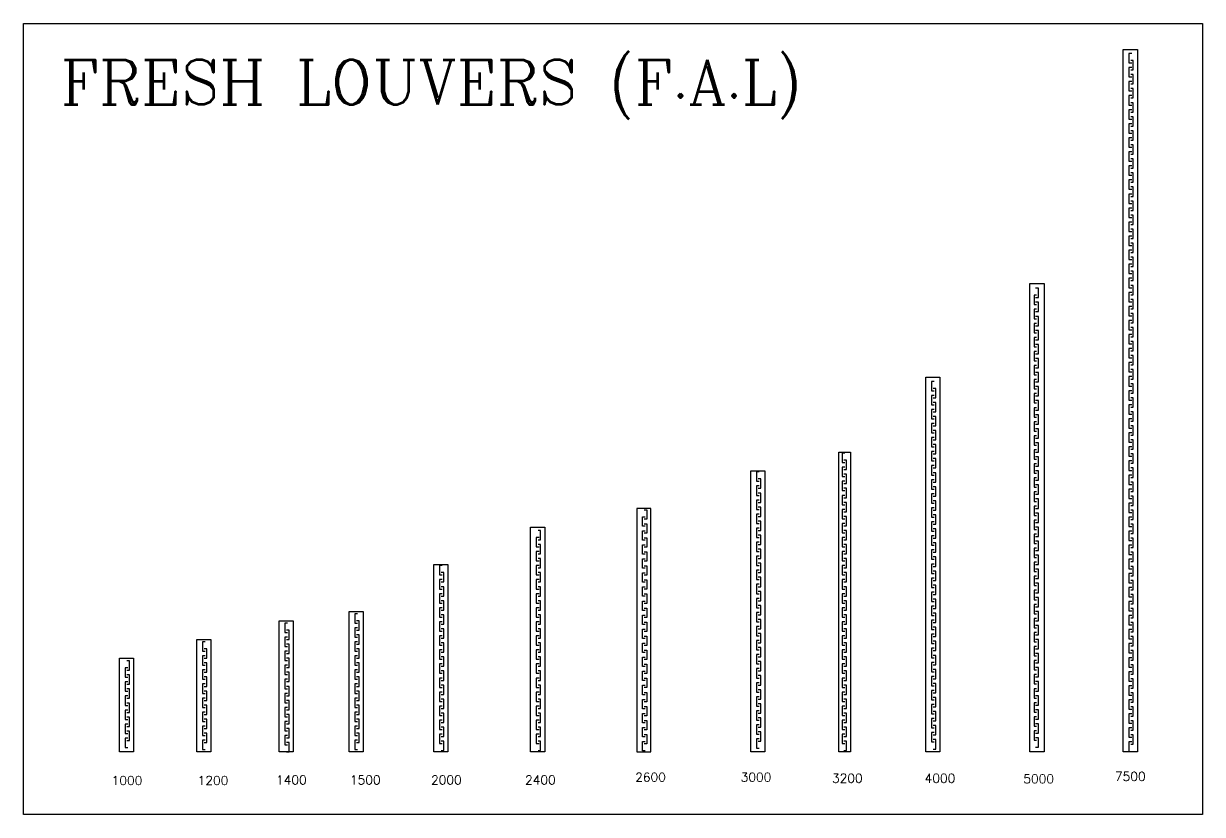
# Model space of a CAD drawing. Extents: x 462150 to 593348, y 35809 to 85242.
# Drawn here: x 543464 to 556042, y 47073 to 55516 of the extents above; entities that cross this region are included whole.
import ezdxf

# ---------------------------------------------------------------- set-up
doc = ezdxf.new("R2010")
doc.units = 0
doc.header["$LTSCALE"] = 500
doc.header["$MEASUREMENT"] = 0
for name, color, linetype in [('AC-GRILL', 2, 'Continuous'), ('AC-LOUVER', 2, 'Continuous'), ('PL-W-TEXT', 7, 'Continuous')]:
    doc.layers.add(name, color=color, linetype=linetype)
doc.styles.add('FF-LOOP', font='romanc.shx', dxfattribs={"height": 2})

# ---------------------------------------------------------------- blocks, each defined once
blk = doc.blocks.new('FAL-1000')
at = {"layer": 'AC-GRILL'}
for points in [[(-892, -199, 0, 45, 0), (-892, -298, 0, 0, 0), (-892, -403, 0, 0, 0)], [(-492, -199, 0, 45, 0), (-492, -298, 0, 0, 0), (-492, -403, 0, 0, 0)], [(-92, -199, 0, 45, 0), (-92, -298, 0, 0, 0), (-92, -403, 0, 0, 0)]]:
    blk.add_lwpolyline(points, format="xyseb", dxfattribs=at)
at = {"layer": 'AC-LOUVER'}
blk.add_lwpolyline([(0, -150), (-1000, -150), (-1000, 0), (0, 0)], close=True, dxfattribs=at)
for points in [[(-872, -71), (-872, -44), (-972, -44), (-972, -71)], [(-872, -71), (-872, -44), (-972, -44), (-972, -71)], [(-897, -60), (-897, -90), (-797, -90), (-797, -60)], [(-722, -71), (-722, -44), (-822, -44), (-822, -71)], [(-747, -60), (-747, -90), (-647, -90), (-647, -60)], [(-572, -71), (-572, -44), (-672, -44), (-672, -71)], [(-597, -60), (-597, -90), (-497, -90), (-497, -60)], [(-422, -71), (-422, -44), (-522, -44), (-522, -71)], [(-422, -71), (-422, -44), (-522, -44), (-522, -71)], [(-447, -60), (-447, -90), (-347, -90), (-347, -60)], [(-272, -71), (-272, -44), (-372, -44), (-372, -71)], [(-297, -60), (-297, -90), (-197, -90), (-197, -60)], [(-122, -71), (-122, -44), (-222, -44), (-222, -71)], [(-122, -71), (-122, -44), (-222, -44), (-222, -71)], [(-147, -60), (-147, -90), (-47, -90), (-47, -60)]]:
    blk.add_lwpolyline(points, dxfattribs=at)
blk = doc.blocks.new('FAL-1200')
at = {"layer": 'AC-GRILL'}
for points in [[(199, -200, 0, 45, 0), (298, -200, 0, 0, 0), (403, -200, 0, 0, 0)], [(199, -600, 0, 45, 0), (298, -600, 0, 0, 0), (403, -600, 0, 0, 0)], [(199, -1000, 0, 45, 0), (298, -1000, 0, 0, 0), (403, -1000, 0, 0, 0)]]:
    blk.add_lwpolyline(points, format="xyseb", dxfattribs=at)
at = {"layer": 'AC-LOUVER'}
blk.add_lwpolyline([(150, 0), (150, -1200), (0, -1200), (0, 0)], close=True, dxfattribs=at)
for points in [[(71, -100), (44, -100), (44, -200), (71, -200)], [(71, -100), (44, -100), (44, -200), (71, -200)], [(60, -125), (90, -125), (90, -25), (60, -25)], [(71, -250), (44, -250), (44, -350), (71, -350)], [(60, -275), (90, -275), (90, -175), (60, -175)], [(60, -425), (90, -425), (90, -325), (60, -325)], [(71, -400), (44, -400), (44, -500), (71, -500)], [(71, -400), (44, -400), (44, -500), (71, -500)], [(60, -575), (90, -575), (90, -475), (60, -475)], [(71, -550), (44, -550), (44, -650), (71, -650)], [(60, -725), (90, -725), (90, -625), (60, -625)], [(71, -700), (44, -700), (44, -800), (71, -800)], [(71, -850), (44, -850), (44, -950), (71, -950)], [(71, -850), (44, -850), (44, -950), (71, -950)], [(60, -875), (90, -875), (90, -775), (60, -775)], [(71, -1000), (44, -1000), (44, -1100), (71, -1100)], [(60, -1025), (90, -1025), (90, -925), (60, -925)], [(60, -1175), (90, -1175), (90, -1075), (60, -1075)]]:
    blk.add_lwpolyline(points, dxfattribs=at)
blk = doc.blocks.new('FAL-1400')
at = {"layer": 'AC-GRILL'}
for points in [[(-49, -110, 0, 45, 0), (-148, -110, 0, 0, 0), (-253, -110, 0, 0, 0)], [(-49, -510, 0, 45, 0), (-148, -510, 0, 0, 0), (-253, -510, 0, 0, 0)], [(-49, -910, 0, 45, 0), (-148, -910, 0, 0, 0), (-253, -910, 0, 0, 0)], [(-49, -1310, 0, 45, 0), (-148, -1310, 0, 0, 0), (-253, -1310, 0, 0, 0)]]:
    blk.add_lwpolyline(points, format="xyseb", dxfattribs=at)
at = {"layer": 'AC-LOUVER'}
blk.add_lwpolyline([(0, -1400), (0, 0), (150, 0), (150, -1400)], close=True, dxfattribs=at)
for points in [[(90, -25), (60, -25), (60, -125), (90, -125)], [(79, -200), (106, -200), (106, -100), (79, -100)], [(90, -175), (60, -175), (60, -275), (90, -275)], [(79, -350), (106, -350), (106, -250), (79, -250)], [(79, -350), (106, -350), (106, -250), (79, -250)], [(90, -325), (60, -325), (60, -425), (90, -425)], [(90, -475), (60, -475), (60, -575), (90, -575)], [(79, -500), (106, -500), (106, -400), (79, -400)], [(90, -625), (60, -625), (60, -725), (90, -725)], [(79, -650), (106, -650), (106, -550), (79, -550)], [(79, -800), (106, -800), (106, -700), (79, -700)], [(79, -800), (106, -800), (106, -700), (79, -700)], [(90, -775), (60, -775), (60, -875), (90, -875)], [(79, -950), (106, -950), (106, -850), (79, -850)], [(90, -925), (60, -925), (60, -1025), (90, -1025)], [(79, -1100), (106, -1100), (106, -1000), (79, -1000)], [(79, -1100), (106, -1100), (106, -1000), (79, -1000)], [(90, -1075), (60, -1075), (60, -1175), (90, -1175)], [(90, -1225), (60, -1225), (60, -1325), (90, -1325)], [(79, -1250), (106, -1250), (106, -1150), (79, -1150)], [(79, -1400), (106, -1400), (106, -1300), (79, -1300)], [(79, -1400), (106, -1400), (106, -1300), (79, -1300)]]:
    blk.add_lwpolyline(points, dxfattribs=at)
blk = doc.blocks.new('FAL-1500')
at = {"layer": 'AC-GRILL'}
for points in [[(350, 199, 0, 45, 0), (350, 298, 0, 0, 0), (350, 403, 0, 0, 0)], [(750, 199, 0, 45, 0), (750, 298, 0, 0, 0), (750, 403, 0, 0, 0)], [(1150, 199, 0, 45, 0), (1150, 298, 0, 0, 0), (1150, 403, 0, 0, 0)]]:
    blk.add_lwpolyline(points, format="xyseb", dxfattribs=at)
at = {"layer": 'AC-LOUVER'}
blk.add_lwpolyline([(0, 150), (1500, 150), (1500, 0), (0, 0)], close=True, dxfattribs=at)
for points in [[(125, 60), (125, 90), (25, 90), (25, 60)], [(100, 71), (100, 44), (200, 44), (200, 71)], [(100, 71), (100, 44), (200, 44), (200, 71)], [(275, 60), (275, 90), (175, 90), (175, 60)], [(250, 71), (250, 44), (350, 44), (350, 71)], [(425, 60), (425, 90), (325, 90), (325, 60)], [(400, 71), (400, 44), (500, 44), (500, 71)], [(400, 71), (400, 44), (500, 44), (500, 71)], [(575, 60), (575, 90), (475, 90), (475, 60)], [(550, 71), (550, 44), (650, 44), (650, 71)], [(725, 60), (725, 90), (625, 90), (625, 60)], [(700, 71), (700, 44), (800, 44), (800, 71)], [(700, 71), (700, 44), (800, 44), (800, 71)], [(875, 60), (875, 90), (775, 90), (775, 60)], [(850, 71), (850, 44), (950, 44), (950, 71)], [(1025, 60), (1025, 90), (925, 90), (925, 60)], [(1000, 71), (1000, 44), (1100, 44), (1100, 71)], [(1175, 60), (1175, 90), (1075, 90), (1075, 60)], [(1150, 71), (1150, 44), (1250, 44), (1250, 71)], [(1150, 71), (1150, 44), (1250, 44), (1250, 71)], [(1325, 60), (1325, 90), (1225, 90), (1225, 60)], [(1300, 71), (1300, 44), (1400, 44), (1400, 71)], [(1475, 60), (1475, 90), (1375, 90), (1375, 60)]]:
    blk.add_lwpolyline(points, dxfattribs=at)
blk = doc.blocks.new('FAL-2000')
at = {"layer": 'AC-GRILL'}
for points in [[(-1810, 49, 0, 45, 0), (-1810, 148, 0, 0, 0), (-1810, 253, 0, 0, 0)], [(-1410, 49, 0, 45, 0), (-1410, 148, 0, 0, 0), (-1410, 253, 0, 0, 0)], [(-1010, 49, 0, 45, 0), (-1010, 148, 0, 0, 0), (-1010, 253, 0, 0, 0)], [(-610, 49, 0, 45, 0), (-610, 148, 0, 0, 0), (-610, 253, 0, 0, 0)], [(-210, 49, 0, 45, 0), (-210, 148, 0, 0, 0), (-210, 253, 0, 0, 0)]]:
    blk.add_lwpolyline(points, format="xyseb", dxfattribs=at)
at = {"layer": 'AC-LOUVER'}
blk.add_lwpolyline([(-2000, 0), (0, 0), (0, -150), (-2000, -150)], close=True, dxfattribs=at)
for points in [[(-1986, -79), (-1986, -106), (-1886, -106), (-1886, -79)], [(-1986, -79), (-1986, -106), (-1886, -106), (-1886, -79)], [(-1811, -90), (-1811, -60), (-1911, -60), (-1911, -90)], [(-1836, -79), (-1836, -106), (-1736, -106), (-1736, -79)], [(-1661, -90), (-1661, -60), (-1761, -60), (-1761, -90)], [(-1686, -79), (-1686, -106), (-1586, -106), (-1586, -79)], [(-1686, -79), (-1686, -106), (-1586, -106), (-1586, -79)], [(-1511, -90), (-1511, -60), (-1611, -60), (-1611, -90)], [(-1536, -79), (-1536, -106), (-1436, -106), (-1436, -79)], [(-1536, -79), (-1536, -106), (-1436, -106), (-1436, -79)], [(-1361, -90), (-1361, -60), (-1461, -60), (-1461, -90)], [(-1386, -79), (-1386, -106), (-1286, -106), (-1286, -79)], [(-1211, -90), (-1211, -60), (-1311, -60), (-1311, -90)], [(-1236, -79), (-1236, -106), (-1136, -106), (-1136, -79)], [(-1236, -79), (-1236, -106), (-1136, -106), (-1136, -79)], [(-1061, -90), (-1061, -60), (-1161, -60), (-1161, -90)], [(-1086, -79), (-1086, -106), (-986, -106), (-986, -79)], [(-911, -90), (-911, -60), (-1011, -60), (-1011, -90)], [(-936, -79), (-936, -106), (-836, -106), (-836, -79)], [(-936, -79), (-936, -106), (-836, -106), (-836, -79)], [(-761, -90), (-761, -60), (-861, -60), (-861, -90)], [(-786, -79), (-786, -106), (-686, -106), (-686, -79)], [(-786, -79), (-786, -106), (-686, -106), (-686, -79)], [(-611, -90), (-611, -60), (-711, -60), (-711, -90)], [(-636, -79), (-636, -106), (-536, -106), (-536, -79)], [(-461, -90), (-461, -60), (-561, -60), (-561, -90)], [(-486, -79), (-486, -106), (-386, -106), (-386, -79)], [(-486, -79), (-486, -106), (-386, -106), (-386, -79)], [(-311, -90), (-311, -60), (-411, -60), (-411, -90)], [(-336, -79), (-336, -106), (-236, -106), (-236, -79)], [(-161, -90), (-161, -60), (-261, -60), (-261, -90)], [(-186, -79), (-186, -106), (-86, -106), (-86, -79)], [(-186, -79), (-186, -106), (-86, -106), (-86, -79)], [(-11, -90), (-11, -60), (-111, -60), (-111, -90)]]:
    blk.add_lwpolyline(points, dxfattribs=at)
blk = doc.blocks.new('FAL-2400')
at = {"layer": 'AC-GRILL'}
for points in [[(-2206, 49, 0, 45, 0), (-2206, 148, 0, 0, 0), (-2206, 253, 0, 0, 0)], [(-1806, 49, 0, 45, 0), (-1806, 148, 0, 0, 0), (-1806, 253, 0, 0, 0)], [(-1406, 49, 0, 45, 0), (-1406, 148, 0, 0, 0), (-1406, 253, 0, 0, 0)], [(-1006, 49, 0, 45, 0), (-1006, 148, 0, 0, 0), (-1006, 253, 0, 0, 0)], [(-606, 49, 0, 45, 0), (-606, 148, 0, 0, 0), (-606, 253, 0, 0, 0)], [(-206, 49, 0, 45, 0), (-206, 148, 0, 0, 0), (-206, 253, 0, 0, 0)]]:
    blk.add_lwpolyline(points, format="xyseb", dxfattribs=at)
at = {"layer": 'AC-LOUVER'}
blk.add_lwpolyline([(-2400, 0), (0, 0), (0, -150), (-2400, -150)], close=True, dxfattribs=at)
for points in [[(-2386, -79), (-2386, -106), (-2286, -106), (-2286, -79)], [(-2386, -79), (-2386, -106), (-2286, -106), (-2286, -79)], [(-2211, -90), (-2211, -60), (-2311, -60), (-2311, -90)], [(-2236, -79), (-2236, -106), (-2136, -106), (-2136, -79)], [(-2061, -90), (-2061, -60), (-2161, -60), (-2161, -90)], [(-2086, -79), (-2086, -106), (-1986, -106), (-1986, -79)], [(-2086, -79), (-2086, -106), (-1986, -106), (-1986, -79)], [(-1911, -90), (-1911, -60), (-2011, -60), (-2011, -90)], [(-1936, -79), (-1936, -106), (-1836, -106), (-1836, -79)], [(-1936, -79), (-1936, -106), (-1836, -106), (-1836, -79)], [(-1761, -90), (-1761, -60), (-1861, -60), (-1861, -90)], [(-1786, -79), (-1786, -106), (-1686, -106), (-1686, -79)], [(-1611, -90), (-1611, -60), (-1711, -60), (-1711, -90)], [(-1636, -79), (-1636, -106), (-1536, -106), (-1536, -79)], [(-1636, -79), (-1636, -106), (-1536, -106), (-1536, -79)], [(-1461, -90), (-1461, -60), (-1561, -60), (-1561, -90)], [(-1486, -79), (-1486, -106), (-1386, -106), (-1386, -79)], [(-1311, -90), (-1311, -60), (-1411, -60), (-1411, -90)], [(-1336, -79), (-1336, -106), (-1236, -106), (-1236, -79)], [(-1336, -79), (-1336, -106), (-1236, -106), (-1236, -79)], [(-1161, -90), (-1161, -60), (-1261, -60), (-1261, -90)], [(-1186, -79), (-1186, -106), (-1086, -106), (-1086, -79)], [(-1186, -79), (-1186, -106), (-1086, -106), (-1086, -79)], [(-1011, -90), (-1011, -60), (-1111, -60), (-1111, -90)], [(-1036, -79), (-1036, -106), (-936, -106), (-936, -79)], [(-861, -90), (-861, -60), (-961, -60), (-961, -90)], [(-886, -79), (-886, -106), (-786, -106), (-786, -79)], [(-886, -79), (-886, -106), (-786, -106), (-786, -79)], [(-711, -90), (-711, -60), (-811, -60), (-811, -90)], [(-736, -79), (-736, -106), (-636, -106), (-636, -79)], [(-561, -90), (-561, -60), (-661, -60), (-661, -90)], [(-586, -79), (-586, -106), (-486, -106), (-486, -79)], [(-586, -79), (-586, -106), (-486, -106), (-486, -79)], [(-411, -90), (-411, -60), (-511, -60), (-511, -90)], [(-436, -79), (-436, -106), (-336, -106), (-336, -79)], [(-261, -90), (-261, -60), (-361, -60), (-361, -90)], [(-286, -79), (-286, -106), (-186, -106), (-186, -79)], [(-111, -90), (-111, -60), (-211, -60), (-211, -90)], [(-136, -79), (-136, -106), (-36, -106), (-36, -79)], [(-136, -79), (-136, -106), (-36, -106), (-36, -79)]]:
    blk.add_lwpolyline(points, dxfattribs=at)
blk = doc.blocks.new('FAL-2600')
at = {"layer": 'AC-GRILL'}
for points in [[(199, -90, 0, 45, 0), (298, -90, 0, 0, 0), (403, -90, 0, 0, 0)], [(199, -490, 0, 45, 0), (298, -490, 0, 0, 0), (403, -490, 0, 0, 0)], [(199, -890, 0, 45, 0), (298, -890, 0, 0, 0), (403, -890, 0, 0, 0)], [(199, -1290, 0, 45, 0), (298, -1290, 0, 0, 0), (403, -1290, 0, 0, 0)], [(199, -1690, 0, 45, 0), (298, -1690, 0, 0, 0), (403, -1690, 0, 0, 0)], [(199, -2090, 0, 45, 0), (298, -2090, 0, 0, 0), (403, -2090, 0, 0, 0)], [(199, -2490, 0, 45, 0), (298, -2490, 0, 0, 0), (403, -2490, 0, 0, 0)]]:
    blk.add_lwpolyline(points, format="xyseb", dxfattribs=at)
at = {"layer": 'AC-LOUVER'}
blk.add_lwpolyline([(150, 0), (150, -2600), (0, -2600), (0, 0)], close=True, dxfattribs=at)
for points in [[(71, -14), (44, -14), (44, -114), (71, -114)], [(71, -14), (44, -14), (44, -114), (71, -114)], [(60, -189), (90, -189), (90, -89), (60, -89)], [(71, -164), (44, -164), (44, -264), (71, -264)], [(60, -339), (90, -339), (90, -239), (60, -239)], [(71, -314), (44, -314), (44, -414), (71, -414)], [(71, -314), (44, -314), (44, -414), (71, -414)], [(71, -464), (44, -464), (44, -564), (71, -564)], [(71, -464), (44, -464), (44, -564), (71, -564)], [(60, -489), (90, -489), (90, -389), (60, -389)], [(71, -614), (44, -614), (44, -714), (71, -714)], [(60, -639), (90, -639), (90, -539), (60, -539)], [(60, -789), (90, -789), (90, -689), (60, -689)], [(71, -764), (44, -764), (44, -864), (71, -864)], [(71, -764), (44, -764), (44, -864), (71, -864)], [(60, -939), (90, -939), (90, -839), (60, -839)], [(71, -914), (44, -914), (44, -1014), (71, -1014)], [(60, -1089), (90, -1089), (90, -989), (60, -989)], [(71, -1064), (44, -1064), (44, -1164), (71, -1164)], [(71, -1064), (44, -1064), (44, -1164), (71, -1164)], [(71, -1214), (44, -1214), (44, -1314), (71, -1314)], [(71, -1214), (44, -1214), (44, -1314), (71, -1314)], [(60, -1239), (90, -1239), (90, -1139), (60, -1139)], [(71, -1364), (44, -1364), (44, -1464), (71, -1464)], [(60, -1389), (90, -1389), (90, -1289), (60, -1289)], [(60, -1539), (90, -1539), (90, -1439), (60, -1439)], [(71, -1514), (44, -1514), (44, -1614), (71, -1614)], [(71, -1514), (44, -1514), (44, -1614), (71, -1614)], [(60, -1689), (90, -1689), (90, -1589), (60, -1589)], [(71, -1664), (44, -1664), (44, -1764), (71, -1764)], [(60, -1839), (90, -1839), (90, -1739), (60, -1739)], [(71, -1814), (44, -1814), (44, -1914), (71, -1914)], [(71, -1814), (44, -1814), (44, -1914), (71, -1914)], [(71, -1964), (44, -1964), (44, -2064), (71, -2064)], [(60, -1989), (90, -1989), (90, -1889), (60, -1889)], [(71, -2114), (44, -2114), (44, -2214), (71, -2214)], [(60, -2139), (90, -2139), (90, -2039), (60, -2039)], [(60, -2289), (90, -2289), (90, -2189), (60, -2189)], [(71, -2264), (44, -2264), (44, -2364), (71, -2364)], [(71, -2264), (44, -2264), (44, -2364), (71, -2364)], [(60, -2439), (90, -2439), (90, -2339), (60, -2339)], [(71, -2414), (44, -2414), (44, -2514), (71, -2514)], [(60, -2589), (90, -2589), (90, -2489), (60, -2489)]]:
    blk.add_lwpolyline(points, dxfattribs=at)
blk = doc.blocks.new('FAL-3000')
at = {"layer": 'AC-GRILL'}
for points in [[(-2926, 49, 0, 45, 0), (-2926, 148, 0, 0, 0), (-2926, 253, 0, 0, 0)], [(-2526, 49, 0, 45, 0), (-2526, 148, 0, 0, 0), (-2526, 253, 0, 0, 0)], [(-2126, 49, 0, 45, 0), (-2126, 148, 0, 0, 0), (-2126, 253, 0, 0, 0)], [(-1726, 49, 0, 45, 0), (-1726, 148, 0, 0, 0), (-1726, 253, 0, 0, 0)], [(-1326, 49, 0, 45, 0), (-1326, 148, 0, 0, 0), (-1326, 253, 0, 0, 0)], [(-926, 49, 0, 45, 0), (-926, 148, 0, 0, 0), (-926, 253, 0, 0, 0)], [(-526, 49, 0, 45, 0), (-526, 148, 0, 0, 0), (-526, 253, 0, 0, 0)], [(-126, 49, 0, 45, 0), (-126, 148, 0, 0, 0), (-126, 253, 0, 0, 0)]]:
    blk.add_lwpolyline(points, format="xyseb", dxfattribs=at)
at = {"layer": 'AC-LOUVER'}
blk.add_lwpolyline([(-3000, 0), (0, 0), (0, -150), (-3000, -150)], close=True, dxfattribs=at)
for points in [[(-2861, -90), (-2861, -60), (-2961, -60), (-2961, -90)], [(-2886, -79), (-2886, -106), (-2786, -106), (-2786, -79)], [(-2711, -90), (-2711, -60), (-2811, -60), (-2811, -90)], [(-2736, -79), (-2736, -106), (-2636, -106), (-2636, -79)], [(-2736, -79), (-2736, -106), (-2636, -106), (-2636, -79)], [(-2561, -90), (-2561, -60), (-2661, -60), (-2661, -90)], [(-2586, -79), (-2586, -106), (-2486, -106), (-2486, -79)], [(-2586, -79), (-2586, -106), (-2486, -106), (-2486, -79)], [(-2411, -90), (-2411, -60), (-2511, -60), (-2511, -90)], [(-2436, -79), (-2436, -106), (-2336, -106), (-2336, -79)], [(-2261, -90), (-2261, -60), (-2361, -60), (-2361, -90)], [(-2286, -79), (-2286, -106), (-2186, -106), (-2186, -79)], [(-2286, -79), (-2286, -106), (-2186, -106), (-2186, -79)], [(-2111, -90), (-2111, -60), (-2211, -60), (-2211, -90)], [(-2136, -79), (-2136, -106), (-2036, -106), (-2036, -79)], [(-2136, -79), (-2136, -106), (-2036, -106), (-2036, -79)], [(-1961, -90), (-1961, -60), (-2061, -60), (-2061, -90)], [(-1986, -79), (-1986, -106), (-1886, -106), (-1886, -79)], [(-1811, -90), (-1811, -60), (-1911, -60), (-1911, -90)], [(-1836, -79), (-1836, -106), (-1736, -106), (-1736, -79)], [(-1836, -79), (-1836, -106), (-1736, -106), (-1736, -79)], [(-1661, -90), (-1661, -60), (-1761, -60), (-1761, -90)], [(-1686, -79), (-1686, -106), (-1586, -106), (-1586, -79)], [(-1511, -90), (-1511, -60), (-1611, -60), (-1611, -90)], [(-1536, -79), (-1536, -106), (-1436, -106), (-1436, -79)], [(-1536, -79), (-1536, -106), (-1436, -106), (-1436, -79)], [(-1361, -90), (-1361, -60), (-1461, -60), (-1461, -90)], [(-1386, -79), (-1386, -106), (-1286, -106), (-1286, -79)], [(-1386, -79), (-1386, -106), (-1286, -106), (-1286, -79)], [(-1211, -90), (-1211, -60), (-1311, -60), (-1311, -90)], [(-1236, -79), (-1236, -106), (-1136, -106), (-1136, -79)], [(-1061, -90), (-1061, -60), (-1161, -60), (-1161, -90)], [(-1086, -79), (-1086, -106), (-986, -106), (-986, -79)], [(-1086, -79), (-1086, -106), (-986, -106), (-986, -79)], [(-911, -90), (-911, -60), (-1011, -60), (-1011, -90)], [(-936, -79), (-936, -106), (-836, -106), (-836, -79)], [(-761, -90), (-761, -60), (-861, -60), (-861, -90)], [(-786, -79), (-786, -106), (-686, -106), (-686, -79)], [(-786, -79), (-786, -106), (-686, -106), (-686, -79)], [(-611, -90), (-611, -60), (-711, -60), (-711, -90)], [(-636, -79), (-636, -106), (-536, -106), (-536, -79)], [(-461, -90), (-461, -60), (-561, -60), (-561, -90)], [(-486, -79), (-486, -106), (-386, -106), (-386, -79)], [(-311, -90), (-311, -60), (-411, -60), (-411, -90)], [(-336, -79), (-336, -106), (-236, -106), (-236, -79)], [(-336, -79), (-336, -106), (-236, -106), (-236, -79)], [(-161, -90), (-161, -60), (-261, -60), (-261, -90)], [(-186, -79), (-186, -106), (-86, -106), (-86, -79)], [(-11, -90), (-11, -60), (-111, -60), (-111, -90)]]:
    blk.add_lwpolyline(points, dxfattribs=at)
blk = doc.blocks.new('FAL-3200')
at = {"layer": 'AC-GRILL'}
for points in [[(-3020, 49, 0, 45, 0), (-3020, 148, 0, 0, 0), (-3020, 253, 0, 0, 0)], [(-2620, 49, 0, 45, 0), (-2620, 148, 0, 0, 0), (-2620, 253, 0, 0, 0)], [(-2220, 49, 0, 45, 0), (-2220, 148, 0, 0, 0), (-2220, 253, 0, 0, 0)], [(-1820, 49, 0, 45, 0), (-1820, 148, 0, 0, 0), (-1820, 253, 0, 0, 0)], [(-1420, 49, 0, 45, 0), (-1420, 148, 0, 0, 0), (-1420, 253, 0, 0, 0)], [(-1020, 49, 0, 45, 0), (-1020, 148, 0, 0, 0), (-1020, 253, 0, 0, 0)], [(-620, 49, 0, 45, 0), (-620, 148, 0, 0, 0), (-620, 253, 0, 0, 0)], [(-220, 49, 0, 45, 0), (-220, 148, 0, 0, 0), (-220, 253, 0, 0, 0)]]:
    blk.add_lwpolyline(points, format="xyseb", dxfattribs=at)
at = {"layer": 'AC-LOUVER'}
blk.add_lwpolyline([(-3200, 0), (0, 0), (0, -125), (-3200, -125)], close=True, dxfattribs=at)
for points in [[(-3186, -54), (-3186, -82), (-3086, -82), (-3086, -54)], [(-3011, -65), (-3011, -36), (-3111, -36), (-3111, -65)], [(-3036, -54), (-3036, -82), (-2936, -82), (-2936, -54)], [(-3036, -54), (-3036, -82), (-2936, -82), (-2936, -54)], [(-2861, -65), (-2861, -36), (-2961, -36), (-2961, -65)], [(-2886, -54), (-2886, -82), (-2786, -82), (-2786, -54)], [(-2711, -65), (-2711, -36), (-2811, -36), (-2811, -65)], [(-2736, -54), (-2736, -82), (-2636, -82), (-2636, -54)], [(-2736, -54), (-2736, -82), (-2636, -82), (-2636, -54)], [(-2561, -65), (-2561, -36), (-2661, -36), (-2661, -65)], [(-2586, -54), (-2586, -82), (-2486, -82), (-2486, -54)], [(-2586, -54), (-2586, -82), (-2486, -82), (-2486, -54)], [(-2411, -65), (-2411, -36), (-2511, -36), (-2511, -65)], [(-2436, -54), (-2436, -82), (-2336, -82), (-2336, -54)], [(-2261, -65), (-2261, -36), (-2361, -36), (-2361, -65)], [(-2286, -54), (-2286, -82), (-2186, -82), (-2186, -54)], [(-2286, -54), (-2286, -82), (-2186, -82), (-2186, -54)], [(-2111, -65), (-2111, -36), (-2211, -36), (-2211, -65)], [(-2136, -54), (-2136, -82), (-2036, -82), (-2036, -54)], [(-2136, -54), (-2136, -82), (-2036, -82), (-2036, -54)], [(-1961, -65), (-1961, -36), (-2061, -36), (-2061, -65)], [(-1986, -54), (-1986, -82), (-1886, -82), (-1886, -54)], [(-1811, -65), (-1811, -36), (-1911, -36), (-1911, -65)], [(-1836, -54), (-1836, -82), (-1736, -82), (-1736, -54)], [(-1836, -54), (-1836, -82), (-1736, -82), (-1736, -54)], [(-1661, -65), (-1661, -36), (-1761, -36), (-1761, -65)], [(-1686, -54), (-1686, -82), (-1586, -82), (-1586, -54)], [(-1511, -65), (-1511, -36), (-1611, -36), (-1611, -65)], [(-1536, -54), (-1536, -82), (-1436, -82), (-1436, -54)], [(-1536, -54), (-1536, -82), (-1436, -82), (-1436, -54)], [(-1361, -65), (-1361, -36), (-1461, -36), (-1461, -65)], [(-1386, -54), (-1386, -82), (-1286, -82), (-1286, -54)], [(-1386, -54), (-1386, -82), (-1286, -82), (-1286, -54)], [(-1211, -65), (-1211, -36), (-1311, -36), (-1311, -65)], [(-1236, -54), (-1236, -82), (-1136, -82), (-1136, -54)], [(-1061, -65), (-1061, -36), (-1161, -36), (-1161, -65)], [(-1086, -54), (-1086, -82), (-986, -82), (-986, -54)], [(-1086, -54), (-1086, -82), (-986, -82), (-986, -54)], [(-911, -65), (-911, -36), (-1011, -36), (-1011, -65)], [(-936, -54), (-936, -82), (-836, -82), (-836, -54)], [(-761, -65), (-761, -36), (-861, -36), (-861, -65)], [(-786, -54), (-786, -82), (-686, -82), (-686, -54)], [(-786, -54), (-786, -82), (-686, -82), (-686, -54)], [(-611, -65), (-611, -36), (-711, -36), (-711, -65)], [(-636, -54), (-636, -82), (-536, -82), (-536, -54)], [(-461, -65), (-461, -36), (-561, -36), (-561, -65)], [(-486, -54), (-486, -82), (-386, -82), (-386, -54)], [(-311, -65), (-311, -36), (-411, -36), (-411, -65)], [(-336, -54), (-336, -82), (-236, -82), (-236, -54)], [(-336, -54), (-336, -82), (-236, -82), (-236, -54)], [(-161, -65), (-161, -36), (-261, -36), (-261, -65)], [(-186, -54), (-186, -82), (-86, -82), (-86, -54)], [(-11, -65), (-11, -36), (-111, -36), (-111, -65)]]:
    blk.add_lwpolyline(points, dxfattribs=at)
blk = doc.blocks.new('FAL-4000')
at = {"layer": 'AC-GRILL'}
for points in [[(199, 3804, 0, 45, 0), (298, 3804, 0, 0, 0), (403, 3804, 0, 0, 0)], [(199, 3404, 0, 45, 0), (298, 3404, 0, 0, 0), (403, 3404, 0, 0, 0)], [(199, 3004, 0, 45, 0), (298, 3004, 0, 0, 0), (403, 3004, 0, 0, 0)], [(199, 2604, 0, 45, 0), (298, 2604, 0, 0, 0), (403, 2604, 0, 0, 0)], [(199, 2204, 0, 45, 0), (298, 2204, 0, 0, 0), (403, 2204, 0, 0, 0)], [(199, 1804, 0, 45, 0), (298, 1804, 0, 0, 0), (403, 1804, 0, 0, 0)], [(199, 1404, 0, 45, 0), (298, 1404, 0, 0, 0), (403, 1404, 0, 0, 0)], [(199, 1004, 0, 45, 0), (298, 1004, 0, 0, 0), (403, 1004, 0, 0, 0)], [(199, 604, 0, 45, 0), (298, 604, 0, 0, 0), (403, 604, 0, 0, 0)], [(199, 204, 0, 45, 0), (298, 204, 0, 0, 0), (403, 204, 0, 0, 0)]]:
    blk.add_lwpolyline(points, format="xyseb", dxfattribs=at)
at = {"layer": 'AC-LOUVER'}
blk.add_lwpolyline([(150, 4000), (150, 0), (0, 0), (0, 4000)], close=True, dxfattribs=at)
for points in [[(71, 3969), (44, 3969), (44, 3869), (71, 3869)], [(71, 3969), (44, 3969), (44, 3869), (71, 3869)], [(71, 3819), (44, 3819), (44, 3719), (71, 3719)], [(60, 3794), (90, 3794), (90, 3894), (60, 3894)], [(71, 3669), (44, 3669), (44, 3569), (71, 3569)], [(71, 3669), (44, 3669), (44, 3569), (71, 3569)], [(60, 3644), (90, 3644), (90, 3744), (60, 3744)], [(60, 3494), (90, 3494), (90, 3594), (60, 3594)], [(71, 3519), (44, 3519), (44, 3419), (71, 3419)], [(71, 3519), (44, 3519), (44, 3419), (71, 3419)], [(60, 3344), (90, 3344), (90, 3444), (60, 3444)], [(71, 3369), (44, 3369), (44, 3269), (71, 3269)], [(60, 3194), (90, 3194), (90, 3294), (60, 3294)], [(71, 3219), (44, 3219), (44, 3119), (71, 3119)], [(71, 3219), (44, 3219), (44, 3119), (71, 3119)], [(71, 3069), (44, 3069), (44, 2969), (71, 2969)], [(60, 3044), (90, 3044), (90, 3144), (60, 3144)], [(71, 2919), (44, 2919), (44, 2819), (71, 2819)], [(71, 2919), (44, 2919), (44, 2819), (71, 2819)], [(60, 2894), (90, 2894), (90, 2994), (60, 2994)], [(71, 2769), (44, 2769), (44, 2669), (71, 2669)], [(71, 2769), (44, 2769), (44, 2669), (71, 2669)], [(60, 2744), (90, 2744), (90, 2844), (60, 2844)], [(60, 2594), (90, 2594), (90, 2694), (60, 2694)], [(71, 2619), (44, 2619), (44, 2519), (71, 2519)], [(60, 2444), (90, 2444), (90, 2544), (60, 2544)], [(71, 2469), (44, 2469), (44, 2369), (71, 2369)], [(71, 2469), (44, 2469), (44, 2369), (71, 2369)], [(60, 2294), (90, 2294), (90, 2394), (60, 2394)], [(71, 2319), (44, 2319), (44, 2219), (71, 2219)], [(71, 2169), (44, 2169), (44, 2069), (71, 2069)], [(71, 2169), (44, 2169), (44, 2069), (71, 2069)], [(60, 2144), (90, 2144), (90, 2244), (60, 2244)], [(71, 2019), (44, 2019), (44, 1919), (71, 1919)], [(60, 1994), (90, 1994), (90, 2094), (60, 2094)], [(60, 1844), (90, 1844), (90, 1944), (60, 1944)], [(71, 1869), (44, 1869), (44, 1769), (71, 1769)], [(60, 1694), (90, 1694), (90, 1794), (60, 1794)], [(71, 1719), (44, 1719), (44, 1619), (71, 1619)], [(71, 1719), (44, 1719), (44, 1619), (71, 1619)], [(60, 1544), (90, 1544), (90, 1644), (60, 1644)], [(71, 1569), (44, 1569), (44, 1469), (71, 1469)], [(71, 1419), (44, 1419), (44, 1319), (71, 1319)], [(71, 1419), (44, 1419), (44, 1319), (71, 1319)], [(60, 1394), (90, 1394), (90, 1494), (60, 1494)], [(71, 1269), (44, 1269), (44, 1169), (71, 1169)], [(60, 1244), (90, 1244), (90, 1344), (60, 1344)], [(60, 1094), (90, 1094), (90, 1194), (60, 1194)], [(71, 1119), (44, 1119), (44, 1019), (71, 1019)], [(71, 1119), (44, 1119), (44, 1019), (71, 1019)], [(60, 944), (90, 944), (90, 1044), (60, 1044)], [(71, 969), (44, 969), (44, 869), (71, 869)], [(60, 794), (90, 794), (90, 894), (60, 894)], [(71, 819), (44, 819), (44, 719), (71, 719)], [(71, 819), (44, 819), (44, 719), (71, 719)], [(71, 669), (44, 669), (44, 569), (71, 569)], [(60, 644), (90, 644), (90, 744), (60, 744)], [(71, 519), (44, 519), (44, 419), (71, 419)], [(60, 494), (90, 494), (90, 594), (60, 594)], [(60, 344), (90, 344), (90, 444), (60, 444)], [(71, 369), (44, 369), (44, 269), (71, 269)], [(71, 369), (44, 369), (44, 269), (71, 269)], [(60, 194), (90, 194), (90, 294), (60, 294)], [(71, 219), (44, 219), (44, 119), (71, 119)], [(60, 44), (90, 44), (90, 144), (60, 144)]]:
    blk.add_lwpolyline(points, dxfattribs=at)
blk = doc.blocks.new('FAL-5000')
at = {"layer": 'AC-GRILL'}
for points in [[(-65, 2250, 0, 45, 0), (-164, 2250, 0, 0, 0), (-269, 2250, 0, 0, 0)], [(-65, 1850, 0, 45, 0), (-164, 1850, 0, 0, 0), (-269, 1850, 0, 0, 0)], [(-65, 1450, 0, 45, 0), (-164, 1450, 0, 0, 0), (-269, 1450, 0, 0, 0)], [(-65, 1050, 0, 45, 0), (-164, 1050, 0, 0, 0), (-269, 1050, 0, 0, 0)], [(-65, 650, 0, 45, 0), (-164, 650, 0, 0, 0), (-269, 650, 0, 0, 0)], [(-65, 250, 0, 45, 0), (-164, 250, 0, 0, 0), (-269, 250, 0, 0, 0)], [(-65, -150, 0, 45, 0), (-164, -150, 0, 0, 0), (-269, -150, 0, 0, 0)], [(-65, -550, 0, 45, 0), (-164, -550, 0, 0, 0), (-269, -550, 0, 0, 0)], [(-65, -950, 0, 45, 0), (-164, -950, 0, 0, 0), (-269, -950, 0, 0, 0)], [(-65, -1350, 0, 45, 0), (-164, -1350, 0, 0, 0), (-269, -1350, 0, 0, 0)], [(-65, -1750, 0, 45, 0), (-164, -1750, 0, 0, 0), (-269, -1750, 0, 0, 0)], [(-65, -2150, 0, 45, 0), (-164, -2150, 0, 0, 0), (-269, -2150, 0, 0, 0)]]:
    blk.add_lwpolyline(points, format="xyseb", dxfattribs=at)
at = {"layer": 'AC-LOUVER'}
blk.add_lwpolyline([(150, 2500), (150, -2500), (0, -2500), (0, 2500)], close=True, dxfattribs=at)
for points in [[(60, 2350), (90, 2350), (90, 2450), (60, 2450)], [(71, 2375), (44, 2375), (44, 2275), (71, 2275)], [(60, 2200), (90, 2200), (90, 2300), (60, 2300)], [(71, 2225), (44, 2225), (44, 2125), (71, 2125)], [(60, 2050), (90, 2050), (90, 2150), (60, 2150)], [(71, 2075), (44, 2075), (44, 1975), (71, 1975)], [(71, 2075), (44, 2075), (44, 1975), (71, 1975)], [(71, 1925), (44, 1925), (44, 1825), (71, 1825)], [(60, 1900), (90, 1900), (90, 2000), (60, 2000)], [(71, 1775), (44, 1775), (44, 1675), (71, 1675)], [(71, 1775), (44, 1775), (44, 1675), (71, 1675)], [(60, 1750), (90, 1750), (90, 1850), (60, 1850)], [(60, 1600), (90, 1600), (90, 1700), (60, 1700)], [(71, 1625), (44, 1625), (44, 1525), (71, 1525)], [(60, 1450), (90, 1450), (90, 1550), (60, 1550)], [(71, 1475), (44, 1475), (44, 1375), (71, 1375)], [(60, 1300), (90, 1300), (90, 1400), (60, 1400)], [(71, 1325), (44, 1325), (44, 1225), (71, 1225)], [(71, 1325), (44, 1325), (44, 1225), (71, 1225)], [(71, 1175), (44, 1175), (44, 1075), (71, 1075)], [(60, 1150), (90, 1150), (90, 1250), (60, 1250)], [(71, 1025), (44, 1025), (44, 925), (71, 925)], [(60, 1000), (90, 1000), (90, 1100), (60, 1100)], [(60, 850), (90, 850), (90, 950), (60, 950)], [(71, 875), (44, 875), (44, 775), (71, 775)], [(71, 875), (44, 875), (44, 775), (71, 775)], [(60, 700), (90, 700), (90, 800), (60, 800)], [(71, 725), (44, 725), (44, 625), (71, 625)], [(60, 550), (90, 550), (90, 650), (60, 650)], [(71, 575), (44, 575), (44, 475), (71, 475)], [(71, 425), (44, 425), (44, 325), (71, 325)], [(71, 425), (44, 425), (44, 325), (71, 325)], [(60, 400), (90, 400), (90, 500), (60, 500)], [(71, 275), (44, 275), (44, 175), (71, 175)], [(60, 250), (90, 250), (90, 350), (60, 350)], [(60, 100), (90, 100), (90, 200), (60, 200)], [(71, 125), (44, 125), (44, 25), (71, 25)], [(60, -50), (90, -50), (90, 50), (60, 50)], [(71, -25), (44, -25), (44, -125), (71, -125)], [(60, -200), (90, -200), (90, -100), (60, -100)], [(71, -175), (44, -175), (44, -275), (71, -275)], [(71, -175), (44, -175), (44, -275), (71, -275)], [(60, -350), (90, -350), (90, -250), (60, -250)], [(71, -325), (44, -325), (44, -425), (71, -425)], [(71, -475), (44, -475), (44, -575), (71, -575)], [(71, -475), (44, -475), (44, -575), (71, -575)], [(60, -500), (90, -500), (90, -400), (60, -400)], [(71, -625), (44, -625), (44, -725), (71, -725)], [(60, -650), (90, -650), (90, -550), (60, -550)], [(60, -800), (90, -800), (90, -700), (60, -700)], [(71, -775), (44, -775), (44, -875), (71, -875)], [(60, -950), (90, -950), (90, -850), (60, -850)], [(71, -925), (44, -925), (44, -1025), (71, -1025)], [(60, -1100), (90, -1100), (90, -1000), (60, -1000)], [(71, -1075), (44, -1075), (44, -1175), (71, -1175)], [(71, -1075), (44, -1075), (44, -1175), (71, -1175)], [(71, -1225), (44, -1225), (44, -1325), (71, -1325)], [(60, -1250), (90, -1250), (90, -1150), (60, -1150)], [(71, -1375), (44, -1375), (44, -1475), (71, -1475)], [(60, -1400), (90, -1400), (90, -1300), (60, -1300)], [(60, -1550), (90, -1550), (90, -1450), (60, -1450)], [(71, -1525), (44, -1525), (44, -1625), (71, -1625)], [(71, -1525), (44, -1525), (44, -1625), (71, -1625)], [(60, -1700), (90, -1700), (90, -1600), (60, -1600)], [(71, -1675), (44, -1675), (44, -1775), (71, -1775)], [(60, -1850), (90, -1850), (90, -1750), (60, -1750)], [(71, -1825), (44, -1825), (44, -1925), (71, -1925)], [(71, -1975), (44, -1975), (44, -2075), (71, -2075)], [(60, -2000), (90, -2000), (90, -1900), (60, -1900)], [(71, -2125), (44, -2125), (44, -2225), (71, -2225)], [(71, -2125), (44, -2125), (44, -2225), (71, -2225)], [(60, -2150), (90, -2150), (90, -2050), (60, -2050)], [(60, -2300), (90, -2300), (90, -2200), (60, -2200)], [(71, -2275), (44, -2275), (44, -2375), (71, -2375)], [(60, -2450), (90, -2450), (90, -2350), (60, -2350)]]:
    blk.add_lwpolyline(points, dxfattribs=at)
blk = doc.blocks.new('FAL-7500')
at = {"layer": 'AC-GRILL'}
for points in [[(49, -178, 0, 45, 0), (148, -178, 0, 0, 0), (253, -178, 0, 0, 0)], [(49, -578, 0, 45, 0), (148, -578, 0, 0, 0), (253, -578, 0, 0, 0)], [(49, -978, 0, 45, 0), (148, -978, 0, 0, 0), (253, -978, 0, 0, 0)], [(49, -1378, 0, 45, 0), (148, -1378, 0, 0, 0), (253, -1378, 0, 0, 0)], [(49, -1778, 0, 45, 0), (148, -1778, 0, 0, 0), (253, -1778, 0, 0, 0)], [(49, -2178, 0, 45, 0), (148, -2178, 0, 0, 0), (253, -2178, 0, 0, 0)], [(49, -2578, 0, 45, 0), (148, -2578, 0, 0, 0), (253, -2578, 0, 0, 0)], [(49, -2978, 0, 45, 0), (148, -2978, 0, 0, 0), (253, -2978, 0, 0, 0)], [(49, -3378, 0, 45, 0), (148, -3378, 0, 0, 0), (253, -3378, 0, 0, 0)], [(49, -3778, 0, 45, 0), (148, -3778, 0, 0, 0), (253, -3778, 0, 0, 0)], [(49, -4178, 0, 45, 0), (148, -4178, 0, 0, 0), (253, -4178, 0, 0, 0)], [(49, -4578, 0, 45, 0), (148, -4578, 0, 0, 0), (253, -4578, 0, 0, 0)], [(49, -4978, 0, 45, 0), (148, -4978, 0, 0, 0), (253, -4978, 0, 0, 0)], [(49, -5378, 0, 45, 0), (148, -5378, 0, 0, 0), (253, -5378, 0, 0, 0)], [(49, -5778, 0, 45, 0), (148, -5778, 0, 0, 0), (253, -5778, 0, 0, 0)], [(49, -6178, 0, 45, 0), (148, -6178, 0, 0, 0), (253, -6178, 0, 0, 0)], [(49, -6578, 0, 45, 0), (148, -6578, 0, 0, 0), (253, -6578, 0, 0, 0)], [(49, -6978, 0, 45, 0), (148, -6978, 0, 0, 0), (253, -6978, 0, 0, 0)], [(49, -7378, 0, 45, 0), (148, -7378, 0, 0, 0), (253, -7378, 0, 0, 0)]]:
    blk.add_lwpolyline(points, format="xyseb", dxfattribs=at)
at = {"layer": 'AC-LOUVER'}
blk.add_lwpolyline([(0, 0), (0, -7500), (-150, -7500), (-150, 0)], close=True, dxfattribs=at)
for points in [[(-79, -81), (-106, -81), (-106, -181), (-79, -181)], [(-90, -106), (-60, -106), (-60, -6), (-90, -6)], [(-79, -231), (-106, -231), (-106, -331), (-79, -331)], [(-79, -231), (-106, -231), (-106, -331), (-79, -331)], [(-90, -256), (-60, -256), (-60, -156), (-90, -156)], [(-90, -406), (-60, -406), (-60, -306), (-90, -306)], [(-79, -381), (-106, -381), (-106, -481), (-79, -481)], [(-90, -556), (-60, -556), (-60, -456), (-90, -456)], [(-79, -531), (-106, -531), (-106, -631), (-79, -631)], [(-79, -531), (-106, -531), (-106, -631), (-79, -631)], [(-90, -706), (-60, -706), (-60, -606), (-90, -606)], [(-79, -681), (-106, -681), (-106, -781), (-79, -781)], [(-79, -681), (-106, -681), (-106, -781), (-79, -781)], [(-79, -831), (-106, -831), (-106, -931), (-79, -931)], [(-90, -856), (-60, -856), (-60, -756), (-90, -756)], [(-79, -981), (-106, -981), (-106, -1081), (-79, -1081)], [(-79, -981), (-106, -981), (-106, -1081), (-79, -1081)], [(-90, -1006), (-60, -1006), (-60, -906), (-90, -906)], [(-79, -1131), (-106, -1131), (-106, -1231), (-79, -1231)], [(-90, -1156), (-60, -1156), (-60, -1056), (-90, -1056)], [(-90, -1306), (-60, -1306), (-60, -1206), (-90, -1206)], [(-79, -1281), (-106, -1281), (-106, -1381), (-79, -1381)], [(-79, -1281), (-106, -1281), (-106, -1381), (-79, -1381)], [(-90, -1456), (-60, -1456), (-60, -1356), (-90, -1356)], [(-79, -1431), (-106, -1431), (-106, -1531), (-79, -1531)], [(-90, -1606), (-60, -1606), (-60, -1506), (-90, -1506)], [(-79, -1581), (-106, -1581), (-106, -1681), (-79, -1681)], [(-79, -1581), (-106, -1581), (-106, -1681), (-79, -1681)], [(-79, -1731), (-106, -1731), (-106, -1831), (-79, -1831)], [(-79, -1731), (-106, -1731), (-106, -1831), (-79, -1831)], [(-90, -1756), (-60, -1756), (-60, -1656), (-90, -1656)], [(-79, -1881), (-106, -1881), (-106, -1981), (-79, -1981)], [(-90, -1906), (-60, -1906), (-60, -1806), (-90, -1806)], [(-90, -2056), (-60, -2056), (-60, -1956), (-90, -1956)], [(-79, -2031), (-106, -2031), (-106, -2131), (-79, -2131)], [(-79, -2031), (-106, -2031), (-106, -2131), (-79, -2131)], [(-90, -2206), (-60, -2206), (-60, -2106), (-90, -2106)], [(-79, -2181), (-106, -2181), (-106, -2281), (-79, -2281)], [(-90, -2356), (-60, -2356), (-60, -2256), (-90, -2256)], [(-79, -2331), (-106, -2331), (-106, -2431), (-79, -2431)], [(-79, -2331), (-106, -2331), (-106, -2431), (-79, -2431)], [(-79, -2481), (-106, -2481), (-106, -2581), (-79, -2581)], [(-79, -2481), (-106, -2481), (-106, -2581), (-79, -2581)], [(-90, -2506), (-60, -2506), (-60, -2406), (-90, -2406)], [(-79, -2631), (-106, -2631), (-106, -2731), (-79, -2731)], [(-90, -2656), (-60, -2656), (-60, -2556), (-90, -2556)], [(-90, -2806), (-60, -2806), (-60, -2706), (-90, -2706)], [(-79, -2781), (-106, -2781), (-106, -2881), (-79, -2881)], [(-79, -2781), (-106, -2781), (-106, -2881), (-79, -2881)], [(-90, -2956), (-60, -2956), (-60, -2856), (-90, -2856)], [(-79, -2931), (-106, -2931), (-106, -3031), (-79, -3031)], [(-90, -3106), (-60, -3106), (-60, -3006), (-90, -3006)], [(-79, -3081), (-106, -3081), (-106, -3181), (-79, -3181)], [(-79, -3081), (-106, -3081), (-106, -3181), (-79, -3181)], [(-79, -3231), (-106, -3231), (-106, -3331), (-79, -3331)], [(-90, -3256), (-60, -3256), (-60, -3156), (-90, -3156)], [(-79, -3381), (-106, -3381), (-106, -3481), (-79, -3481)], [(-90, -3406), (-60, -3406), (-60, -3306), (-90, -3306)], [(-90, -3556), (-60, -3556), (-60, -3456), (-90, -3456)], [(-79, -3531), (-106, -3531), (-106, -3631), (-79, -3631)], [(-79, -3531), (-106, -3531), (-106, -3631), (-79, -3631)], [(-90, -3706), (-60, -3706), (-60, -3606), (-90, -3606)], [(-79, -3681), (-106, -3681), (-106, -3781), (-79, -3781)], [(-90, -3856), (-60, -3856), (-60, -3756), (-90, -3756)], [(-79, -3831), (-106, -3831), (-106, -3931), (-79, -3931)], [(-79, -3831), (-106, -3831), (-106, -3931), (-79, -3931)], [(-79, -3981), (-106, -3981), (-106, -4081), (-79, -4081)], [(-79, -3981), (-106, -3981), (-106, -4081), (-79, -4081)], [(-90, -4006), (-60, -4006), (-60, -3906), (-90, -3906)], [(-79, -4131), (-106, -4131), (-106, -4231), (-79, -4231)], [(-90, -4156), (-60, -4156), (-60, -4056), (-90, -4056)], [(-90, -4306), (-60, -4306), (-60, -4206), (-90, -4206)], [(-79, -4281), (-106, -4281), (-106, -4381), (-79, -4381)], [(-79, -4281), (-106, -4281), (-106, -4381), (-79, -4381)], [(-90, -4456), (-60, -4456), (-60, -4356), (-90, -4356)], [(-79, -4431), (-106, -4431), (-106, -4531), (-79, -4531)], [(-90, -4606), (-60, -4606), (-60, -4506), (-90, -4506)], [(-79, -4581), (-106, -4581), (-106, -4681), (-79, -4681)], [(-79, -4581), (-106, -4581), (-106, -4681), (-79, -4681)], [(-79, -4731), (-106, -4731), (-106, -4831), (-79, -4831)], [(-79, -4731), (-106, -4731), (-106, -4831), (-79, -4831)], [(-90, -4756), (-60, -4756), (-60, -4656), (-90, -4656)], [(-79, -4881), (-106, -4881), (-106, -4981), (-79, -4981)], [(-90, -4906), (-60, -4906), (-60, -4806), (-90, -4806)], [(-79, -5031), (-106, -5031), (-106, -5131), (-79, -5131)], [(-79, -5031), (-106, -5031), (-106, -5131), (-79, -5131)], [(-90, -5056), (-60, -5056), (-60, -4956), (-90, -4956)], [(-90, -5206), (-60, -5206), (-60, -5106), (-90, -5106)], [(-79, -5181), (-106, -5181), (-106, -5281), (-79, -5281)], [(-90, -5356), (-60, -5356), (-60, -5256), (-90, -5256)], [(-79, -5331), (-106, -5331), (-106, -5431), (-79, -5431)], [(-79, -5331), (-106, -5331), (-106, -5431), (-79, -5431)], [(-90, -5506), (-60, -5506), (-60, -5406), (-90, -5406)], [(-79, -5481), (-106, -5481), (-106, -5581), (-79, -5581)], [(-79, -5631), (-106, -5631), (-106, -5731), (-79, -5731)], [(-90, -5656), (-60, -5656), (-60, -5556), (-90, -5556)], [(-79, -5781), (-106, -5781), (-106, -5881), (-79, -5881)], [(-79, -5781), (-106, -5781), (-106, -5881), (-79, -5881)], [(-90, -5806), (-60, -5806), (-60, -5706), (-90, -5706)], [(-90, -5956), (-60, -5956), (-60, -5856), (-90, -5856)], [(-79, -5931), (-106, -5931), (-106, -6031), (-79, -6031)], [(-90, -6106), (-60, -6106), (-60, -6006), (-90, -6006)], [(-79, -6081), (-106, -6081), (-106, -6181), (-79, -6181)], [(-79, -6081), (-106, -6081), (-106, -6181), (-79, -6181)], [(-90, -6256), (-60, -6256), (-60, -6156), (-90, -6156)], [(-79, -6231), (-106, -6231), (-106, -6331), (-79, -6331)], [(-79, -6381), (-106, -6381), (-106, -6481), (-79, -6481)], [(-79, -6381), (-106, -6381), (-106, -6481), (-79, -6481)], [(-90, -6406), (-60, -6406), (-60, -6306), (-90, -6306)], [(-79, -6531), (-106, -6531), (-106, -6631), (-79, -6631)], [(-90, -6556), (-60, -6556), (-60, -6456), (-90, -6456)], [(-90, -6706), (-60, -6706), (-60, -6606), (-90, -6606)], [(-79, -6681), (-106, -6681), (-106, -6781), (-79, -6781)], [(-79, -6681), (-106, -6681), (-106, -6781), (-79, -6781)], [(-90, -6856), (-60, -6856), (-60, -6756), (-90, -6756)], [(-79, -6831), (-106, -6831), (-106, -6931), (-79, -6931)], [(-90, -7006), (-60, -7006), (-60, -6906), (-90, -6906)], [(-79, -6981), (-106, -6981), (-106, -7081), (-79, -7081)], [(-79, -7131), (-106, -7131), (-106, -7231), (-79, -7231)], [(-79, -7131), (-106, -7131), (-106, -7231), (-79, -7231)], [(-90, -7156), (-60, -7156), (-60, -7056), (-90, -7056)], [(-79, -7281), (-106, -7281), (-106, -7381), (-79, -7381)], [(-90, -7306), (-60, -7306), (-60, -7206), (-90, -7206)], [(-90, -7456), (-60, -7456), (-60, -7356), (-90, -7356)]]:
    blk.add_lwpolyline(points, dxfattribs=at)

msp = doc.modelspace()

# ---------------------------------------------------------------- linework, layer by layer
msp.add_lwpolyline([(543464.1, 55516.3), (556041.8, 55516.3), (556041.8, 47073.2), (543464.1, 47073.2)], close=True)

# ---------------------------------------------------------------- block references
at = {"layer": 'AC-LOUVER'}
for name, p, rotation in [('FAL-7500', (555197.4, 47740.7), 180), ('FAL-4000', (553241.3, 51740.7), 180), ('FAL-3200', (552162.9, 50940.7), 90), ('FAL-3000', (551223.6, 50740.7), 90), ('FAL-2400', (548874.1, 50140.7), 90), ('FAL-2000', (547840.3, 49740.7), 90), ('FAL-1500', (547088.4, 47740.7), 90), ('FAL-1200', (545462.7, 47740.7), 180), ('FAL-1000', (544637.2, 47740.7), 270)]:
    msp.add_blockref(name, p, dxfattribs=dict(at, rotation=rotation))
for name, p in [('FAL-5000', (554201.6, 50240.7)), ('FAL-1400', (546191.6, 49140.7))]:
    msp.add_blockref(name, p, dxfattribs=at)
at = {"layer": 'AC-LOUVER', "xscale": -1}
msp.add_blockref('FAL-2600', (550157.7, 50340.7), dxfattribs=at)

# ---------------------------------------------------------------- texts
at = {"layer": 'PL-W-TEXT', "style": 'FF-LOOP'}
for s, height, p in [('FRESH LOUVERS (F.A.L)', 476.28, (543859, 54653.6, 0)), ('1000', 95.26, (544404.3, 47387.7)), ('1200', 95.26, (545321.9, 47387.7)), ('1400', 95.26, (546158.5, 47393.7)), ('1500', 95.26, (546946, 47393.7)), ('2000', 95.26, (547812.2, 47393.7)), ('2400', 95.26, (548814.9, 47393.7)), ('2600', 95.26, (549989.9, 47423.5)), ('3000', 95.26, (551115.7, 47423.5)), ('3200', 95.26, (552089.5, 47411.6)), ('4000', 95.26, (553078.3, 47411.6)), ('5000', 95.26, (554131.3, 47405.6)), ('7500', 95.26, (555108.4, 47431.5))]:
    msp.add_text(s, height=height, dxfattribs=at).set_placement(p)

doc.saveas('drawing.dxf')
